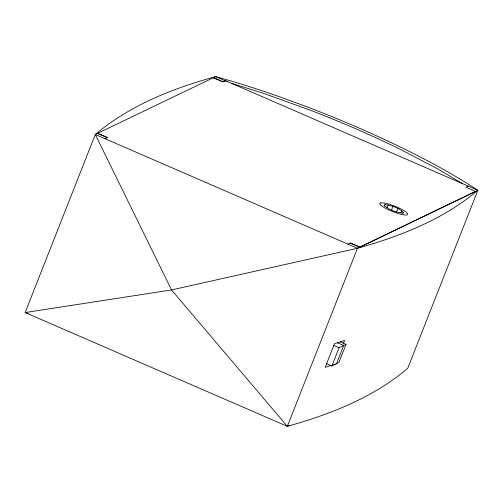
<?xml version="1.0" encoding="UTF-8"?>
<svg xmlns="http://www.w3.org/2000/svg" width="503" height="503" viewBox="0 0 503 503"><rect width="100%" height="100%" fill="white"/><g stroke="black" fill="none" stroke-linecap="round" stroke-linejoin="round"><path stroke-width="0.75" d="M222.804 81.914L225.143 80.788L215.611 76.651L95.293 134.477L25.15 312.552L287.326 426.349C330.326 414.302 373.295 397.527 407.719 368.322L477.85 190.279C454.272 174.723 429.348 161.344 404.054 148.819A237.611 45.748 21.5 0 0 310.062 108.019C279.027 96.293 247.665 85.277 215.611 76.651C172.554 88.377 129.73 105.416 95.293 134.477L171.536 289.942L287.326 426.349L289.439 425.331M287.326 426.349L357.47 248.281L477.85 190.279L225.413 80.687L223.049 81.826L213.429 77.644M384.443 206.01L384.984 204.639C391.585 205.476 398.565 207.745 403.481 212.36L402.941 213.731M387.159 207.758L388.241 205.023M391.359 210.543L392.981 206.431M326.145 363.512L331.854 365.989L339.047 347.73L346.033 344.36L340.324 341.883M343.216 344.046L344.624 340.481L334.482 343.75L325.202 367.303L330.785 365.53M331.854 365.989L336.507 363.751L343.706 345.486L337.28 342.7M396.32 212.612L397.936 208.5M346.033 344.36L338.915 362.437L336.507 363.751M400.973 212.725L401.784 210.669M384.984 204.639L384.085 205.4C389.045 209.946 395.943 212.373 402.582 213.115L403.481 212.36M477.85 190.279C443.407 219.446 400.47 236.24 357.47 248.281L171.536 289.942L25.15 312.552L28.118 313.3M95.293 134.477L104.825 138.621L107.164 137.495L97.632 133.358M105.033 138.683L107.391 137.545L97.771 133.37M347.938 244.144L350.321 242.993L359.947 247.168L475.605 191.448L465.979 187.267L468.337 186.129M333.583 364.644L335.344 364.034M231.374 83.291L263.409 93.313L309.773 109.981A227.582 43.818 21.5 0 1 399.791 149.058L438.597 169.36L462.15 183.469M225.778 81.014L227.677 81.687M213.272 77.776L222.125 81.618M350.277 243.012L359.808 247.155M104.825 138.621L357.47 248.281M333.344 345.253L339.047 347.73M380.224 203.011L379.778 203.646A15.002 2.886 21.5 0 0 399.822 213.964A15.002 2.886 21.5 0 0 402.67 209.858A15.002 2.886 21.5 0 0 380.224 203.011"/></g></svg>
